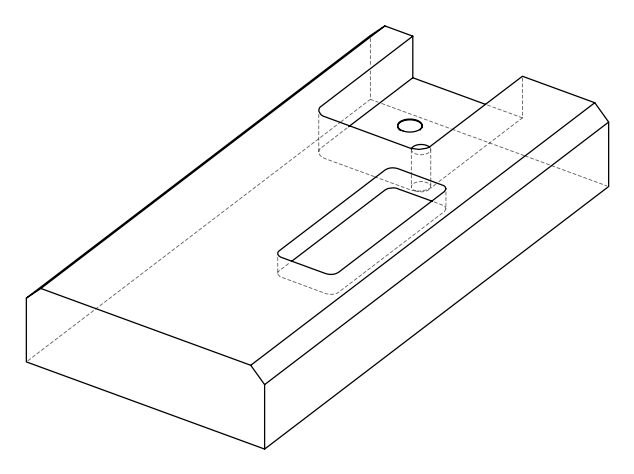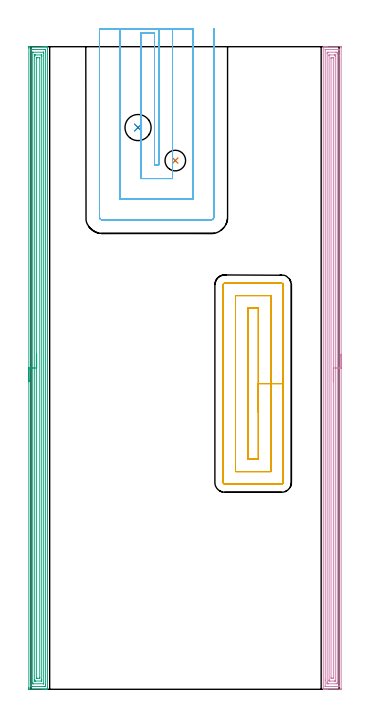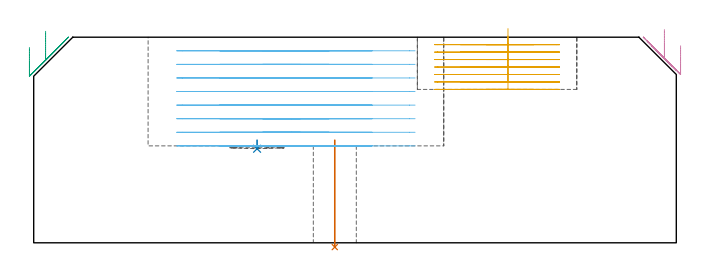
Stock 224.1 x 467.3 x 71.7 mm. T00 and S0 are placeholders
(PLAN: 6 operations, 4 tool changes, 73.3 min)
(1 INDEXABLE_INSERT_DRILL_THROUGH_HOLE_FROM_SOLID | STEP1HOLE | UGT0302_001 | 0.16 min | 12633 mm3)
(2 INDEXABLE_INSERT_DRILL_BLIND_HOLE_FROM_SOLID | STEP1POCKET | NXT0302_009 | 0.02 min | 10944 mm3)
(3 AREA_MILL | FG_CHAMFER_SURFACE | UGT0205_001 | 18.98 min | 43212 mm3)
(4 AREA_MILL_1 | FG_CHAMFER_SURFACE_1 | UGT0205_001 | 18.95 min | 39474 mm3)
(5 MILL_RECTANGULAR_POCKET | POCKET_RECTANGULAR_STRAIGHT | NXT0201_011 | Follow Part, ap 3, ae 75% | 13.77 min | 159196 mm3)
(6 MILL_SLOT | SLOT_PARTIAL_RECTANGULAR | UGT0201_094 | Follow Part, ap 5, ae 75% | 21.42 min | 511383 mm3)
(TOOL UGT0302_001 | Indexable Insert Drill 15mm | D15 PA180 FL50 Z2)
(TOOL NXT0302_009 | Index. Insert Drill 19mm [880-D1900L25-05] | D19 PA176 FL95 Z2)
(TOOL UGT0205_001 | Chamfer Mill 20 x 3 x 45 deg. | D20 FL50 Z2)
(TOOL NXT0201_011 | ENDMILL 12mm [2P460-1200-NA 1630] | D12 FL38 Z6)
(TOOL UGT0201_094 | End mill 20 mm | D20 FL38 Z4)
(OP 1 INDEXABLE_INSERT_DRILL_THROUGH_HOLE_FROM_SOLID)
G17 G21 G94 G90
T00 M6
G54
G17 G0 G90 X105. Y384.5 S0 M3
G43 Z81.7 H0
G94 G81 G98 Z-1.5 F250. R35.8
G80
M5
M2
(OP 2 INDEXABLE_INSERT_DRILL_BLIND_HOLE_FROM_SOLID)
G17 G21 G94 G90
T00 M6
G54
G17 G0 G90 X77.9 Y408.5 S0 M3
G43 Z81.7 H1
G94 G81 G98 Z32.8 F250. R35.8
G80
M5
M2
(OP 3 AREA_MILL)
G17 G21 G94 G90
T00 M6
G54
G17 G0 G90 X-1.5 Y223.65 S1061 M3
G43 Z81.7 H0
Z68.1
G94 G1 Y223.688 Z67.228 F250.
Y223.802 Z66.364
Y223.991 Z65.512
Y224.253 Z64.68
Y224.587 Z63.874
Y224.99 Z63.1
Y225.458 Z62.364
Y225.99 Z61.672
Y226.579 Z61.029
Y227.222 Z60.44
Y227.914 Z59.908
Y228.65 Z59.44
Y229.424 Z59.037
Y230.23 Z58.703
Y231.062 Z58.441
Y231.914 Z58.252
Y232.778 Z58.138
Y233.65 Z58.1
Y466.368
X-1.499 Y466.689 Z58.101
X-1.493 Y467.254 Z58.104
X-1.492 Y467.292 Z58.106
X-0.93 Y467.3 Z58.668
X8.86 Z68.454
X9.421 Z69.018
X9.75 Z69.346
X10.311 Z69.907
X10.64 Z70.235
X11.297 Z70.896
X11.679 Z71.278
X12.056 Y467.293 Z71.647
X12.066 Y467.29 Z71.658
X12.096 Y467.233 Z71.69
X12.1 Y467.135 Z71.7
Y0.165
X12.097 Y0.01 Z71.688
X12.056 Y0.008 Z71.647
X11.679 Y0. Z71.278
X11.297 Z70.896
X10.64 Z70.235
X9.421 Z69.018
X8.86 Z68.454
X-0.93 Y0.001 Z58.668
X-1.164 Y0.003 Z58.433
X-1.492 Y0.008 Z58.106
X-1.493 Y0.046 Z58.104
X-1.498 Y0.611 Z58.102
X-1.5 Y1.183 Z58.1
Y233.65
X-0.086 Z59.514
Y464.056
X-0.082 Y464.903 Z59.518
X-0.08 Y464.944 Z59.52
X-0.04 Y465.29 Z59.56
X0.457 Y465.298 Z60.057
X0.85 Y465.299 Z60.45
X1.345 Y465.3 Z60.945
X9.75 Y465.299 Z69.35
X10.247 Y465.297 Z69.847
X10.64 Y465.29 Z70.24
X10.68 Y464.903 Z70.28
X10.683 Y464.86 Z70.283
X10.686 Y464.01 Z70.286
Y463.964
Y3.244
X10.682 Y2.397 Z70.282
X10.68 Y2.357 Z70.28
X10.64 Y2.01 Z70.24
X10.143 Y2.002 Z69.743
X9.75 Y2.001 Z69.35
X9.255 Y2. Z68.855
X0.85 Y2.001 Z60.45
X0.353 Y2.003 Z59.953
X-0.04 Y2.01 Z59.56
X-0.08 Y2.397 Z59.52
X-0.083 Y2.44 Z59.517
X-0.086 Y3.29 Z59.514
Y3.336
Y233.65
X1.328 Z60.928
X1.329 Y463.117 Z60.929
Y463.22
X1.332 Y463.271 Z60.932
X1.334 Y463.288 Z60.934
X1.376 Y463.293 Z60.976
X1.559 Y463.299 Z61.159
X9.042 Z68.642
X9.163 Y463.295 Z68.763
X9.255 Y463.29 Z68.855
X9.265 Y463.253 Z68.865
X9.268 Y463.117 Z68.868
X9.271 Y462.705 Z68.871
Y4.183
Y4.08
X9.268 Y4.029 Z68.868
X9.266 Y4.012 Z68.866
X9.224 Y4.007 Z68.824
X9.041 Y4.001 Z68.641
X1.558 Z61.158
X1.437 Y4.005 Z61.037
X1.345 Y4.01 Z60.945
X1.335 Y4.047 Z60.935
X1.332 Y4.183 Z60.932
X1.329 Y4.595 Z60.929
X1.328 Y233.65 Z60.928
X2.743 Z62.343
Y460.439
X2.745 Y461.216 Z62.345
X2.747 Y461.27 Z62.347
X2.749 Y461.29 Z62.349
X2.77 Y461.292 Z62.37
X2.876 Y461.296 Z62.476
X3.091 Y461.299 Z62.691
X7.522 Z67.122
X7.727 Y461.297 Z67.327
X7.829 Y461.292 Z67.429
X7.849 Y461.29 Z67.449
X7.852 Y461.276 Z67.452
X7.854 Y461.237 Z67.454
X7.857 Y460.552 Z67.457
Y460.439
Y6.861
X7.855 Y6.084 Z67.455
X7.853 Y6.03 Z67.453
X7.851 Y6.011 Z67.451
X7.83 Y6.008 Z67.43
X7.724 Y6.004 Z67.324
X7.509 Y6.001 Z67.109
X3.078 Z62.678
X2.873 Y6.003 Z62.473
X2.771 Y6.008 Z62.371
X2.751 Y6.01 Z62.351
X2.748 Y6.024 Z62.348
X2.746 Y6.063 Z62.346
X2.743 Y6.748 Z62.343
Y6.861
Y233.65
X4.157 Z63.757
Y458.653
X4.159 Y458.905 Z63.759
X4.164 Y459.16 Z63.764
X4.175 Y459.29 Z63.775
X4.249 Y459.295 Z63.849
X4.41 Y459.299 Z64.01
X6.19 Y459.3 Z65.79
X6.436 Y459.299 Z66.036
X6.441 Y459.295 Z66.041
X6.442 Y459.293 Z66.042
X6.443 Y8.647 Z66.043
X6.441 Y8.395 Z66.041
X6.436 Y8.14 Z66.036
X6.425 Y8.01 Z66.025
X6.351 Y8.005 Z65.951
X6.19 Y8.001 Z65.79
X4.41 Y8. Z64.01
X4.164 Y8.001 Z63.764
X4.159 Y8.005 Z63.759
X4.158 Y8.007 Z63.758
X4.157 Y233.65 Z63.757
Y234.522 Z63.795
Y235.386 Z63.909
Y236.238 Z64.098
Y237.07 Z64.36
Y237.876 Z64.694
Y238.65 Z65.097
Y239.386 Z65.565
Y240.078 Z66.096
Y240.721 Z66.686
Y241.31 Z67.329
Y241.842 Z68.021
Y242.31 Z68.757
Y242.713 Z69.531
Y243.047 Z70.337
Y243.309 Z71.169
Y243.498 Z72.02
Y243.612 Z72.885
Y243.65 Z73.757
G0 Z81.7
M5
M2
(OP 4 AREA_MILL_1)
G17 G21 G94 G90
T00 M6
G54
G17 G0 G90 X225.6 Y243.65 S1061 M3
G43 Z81.7 H0
Z68.7
G94 G1 Y243.612 Z67.828 F250.
Y243.498 Z66.963
Y243.309 Z66.112
Y243.047 Z65.28
Y242.713 Z64.474
Y242.31 Z63.7
Y241.842 Z62.964
Y241.31 Z62.272
Y240.721 Z61.629
Y240.078 Z61.04
Y239.386 Z60.508
Y238.65 Z60.04
Y237.876 Z59.637
Y237.07 Z59.303
Y236.238 Z59.041
Y235.386 Z58.852
Y234.522 Z58.738
Y233.65 Z58.7
X225.599 Y0.611 Z58.701
X225.596 Y0.237 Z58.702
X225.593 Y0.01 Z58.705
X225.23 Y0. Z59.068
X215.597 Z68.697
X215.045 Z69.252
X214.722 Z69.574
X214.169 Z70.127
X213.846 Z70.449
X212.873 Z71.426
X212.736 Y0.001 Z71.556
X212.688 Y0.003 Z71.604
X212.602 Y0.01 Z71.688
X212.6 Y0.165 Z71.7
Y467.135
X212.595 Y467.289 Z71.695
X212.597 Y467.298 Z71.693
X212.61 Y467.3 Z71.681
X212.736 Z71.556
X212.873 Z71.426
X213.199 Z71.1
X213.846 Z70.449
X215.045 Z69.252
X215.597 Z68.697
X225.23 Z59.068
X225.509 Y467.297 Z58.788
X225.592 Y467.29 Z58.705
X225.599 Y467.205 Z58.699
X225.6 Y466.689 Z58.7
Y233.65
X224.186 Z60.114
X224.185 Y2.397 Z60.115
X224.181 Y2.037 Z60.119
X224.179 Y2.02 Z60.121
X224.168 Y2.01 Z60.132
X224.101 Y2.005 Z60.199
X223.997 Y2.001 Z60.303
X214.235 Y2. Z70.065
X214.073 Y2.004 Z70.227
X214.044 Y2.007 Z70.256
X214.021 Y2.013 Z70.279
X214.019 Y2.049 Z70.281
X214.015 Y2.224 Z70.285
X214.014 Y6.711 Z70.286
X214.015 Y464.903 Z70.285
X214.019 Y465.263 Z70.281
X214.021 Y465.28 Z70.279
X214.032 Y465.29 Z70.268
X214.099 Y465.295 Z70.201
X214.203 Y465.299 Z70.097
X223.478 Y465.3 Z60.822
X223.965 Z60.335
X224.127 Y465.296 Z60.173
X224.156 Y465.293 Z60.144
X224.179 Y465.287 Z60.121
X224.181 Y465.251 Z60.119
X224.185 Y465.076 Z60.115
X224.186 Y460.58 Z60.114
Y233.65
X222.772 Z61.528
X222.771 Y4.904 Z61.529
X222.766 Y4.183 Z61.534
X222.765 Y4.018 Z61.535
X222.603 Y4.01 Z61.697
X221.905 Y4.001 Z62.395
X216.473 Y4. Z67.827
X215.774 Y4.003 Z68.526
X215.597 Y4.01 Z68.703
X215.435 Y4.02 Z68.865
X215.432 Y4.183 Z68.868
X215.43 Y4.353 Z68.87
X215.429 Y5.076 Z68.871
X215.428 Y5.248 Z68.872
X215.429 Y462.396 Z68.871
X215.434 Y463.117 Z68.866
X215.435 Y463.282 Z68.865
X215.597 Y463.29 Z68.703
X216.295 Y463.299 Z68.005
X221.727 Y463.3 Z62.573
X222.426 Y463.297 Z61.874
X222.603 Y463.29 Z61.697
X222.765 Y463.28 Z61.535
X222.768 Y463.117 Z61.532
X222.77 Y462.947 Z61.53
X222.771 Y462.224 Z61.529
X222.772 Y462.052 Z61.528
Y233.65
X221.357 Z62.943
Y6.346
X221.355 Y6.173 Z62.945
X221.35 Y6.037 Z62.95
X221.347 Y6.009 Z62.953
X221.326 Y6.006 Z62.974
X221.274 Y6.003 Z63.026
X220.851 Y6. Z63.449
X217.349 Z66.951
X217.317 Z66.983
X216.931 Y6.01 Z67.369
X216.849 Y6.018 Z67.451
X216.846 Y6.075 Z67.454
X216.844 Y6.135 Z67.456
X216.843 Y6.484 Z67.457
Y6.861
Y460.954
X216.845 Y461.127 Z67.455
X216.85 Y461.263 Z67.45
X216.853 Y461.291 Z67.447
X216.874 Y461.294 Z67.426
X216.926 Y461.297 Z67.374
X217.349 Y461.3 Z66.951
X220.851 Z63.449
X220.882 Z63.418
X221.269 Y461.29 Z63.031
X221.351 Y461.282 Z62.949
X221.354 Y461.225 Z62.946
X221.356 Y461.165 Z62.944
X221.357 Y460.816 Z62.943
Y460.439
Y233.65
X219.943 Z64.357
Y8.647
X219.939 Y8.217 Z64.361
X219.936 Y8.012 Z64.364
X219.73 Y8.005 Z64.57
X219.1 Y8.001 Z65.2
X218.857 Y8.002 Z65.443
X218.373 Y8.01 Z65.927
X218.264 Y8.019 Z66.036
X218.257 Y8.647 Z66.043
Y458.653
X218.261 Y459.083 Z66.039
X218.264 Y459.288 Z66.036
X218.47 Y459.295 Z65.83
X219.1 Y459.299 Z65.2
X219.343 Y459.298 Z64.957
X219.827 Y459.29 Z64.473
X219.936 Y459.281 Z64.364
X219.943 Y458.653 Z64.357
Y233.65
Y232.778 Z64.395
Y231.914 Z64.509
Y231.062 Z64.698
Y230.23 Z64.96
Y229.424 Z65.294
Y228.65 Z65.697
Y227.914 Z66.165
Y227.222 Z66.696
Y226.579 Z67.286
Y225.99 Z67.929
Y225.458 Z68.621
Y224.99 Z69.357
Y224.587 Z70.131
Y224.253 Z70.937
Y223.991 Z71.769
Y223.802 Z72.62
Y223.688 Z73.485
Y223.65 Z74.357
G0 Z81.7
M5
M2
(OP 5 MILL_RECTANGULAR_POCKET)
G17 G21 G94 G90
T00 M6
G54
G17 G0 G90 X165.4 Y201.401 S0 M3
G43 Z81.7 H1
Z74.7
G94 G1 Y222.3 Z69.1 F250.
Y277.3 F500.
X157.8
Y167.3
X165.4
Y222.3
X174.4
Y286.3
X148.8
Y158.3
X174.4
Y222.3
X183.4
Y294.2
G3 X182.3 Y295.3 R1.1
G1 X140.9
G3 X139.8 Y294.2 R1.1
G1 Y150.4
G3 X140.9 Y149.3 R1.1
G1 X182.3
G3 X183.4 Y150.4 R1.1
G1 Y222.3
Y223.3
G0 X165.4 Y201.401 Z72.1
G1 Y222.3 Z66.5 F250.
Y277.3 F500.
X157.8
Y167.3
X165.4
Y222.3
X174.4
Y286.3
X148.8
Y158.3
X174.4
Y222.3
X183.4
Y294.2
G3 X182.3 Y295.3 R1.1
G1 X140.9
G3 X139.8 Y294.2 R1.1
G1 Y150.4
G3 X140.9 Y149.3 R1.1
G1 X182.3
G3 X183.4 Y150.4 R1.1
G1 Y222.3
Y223.3
G0 X165.4 Y201.401 Z69.5
G1 Y222.3 Z63.9 F250.
Y277.3 F500.
X157.8
Y167.3
X165.4
Y222.3
X174.4
Y286.3
X148.8
Y158.3
X174.4
Y222.3
X183.4
Y294.2
G3 X182.3 Y295.3 R1.1
G1 X140.9
G3 X139.8 Y294.2 R1.1
G1 Y150.4
G3 X140.9 Y149.3 R1.1
G1 X182.3
G3 X183.4 Y150.4 R1.1
G1 Y222.3
Y223.3
G0 X165.4 Y201.401 Z66.9
G1 Y222.3 Z61.3 F250.
Y277.3 F500.
X157.8
Y167.3
X165.4
Y222.3
X174.4
Y286.3
X148.8
Y158.3
X174.4
Y222.3
X183.4
Y294.2
G3 X182.3 Y295.3 R1.1
G1 X140.9
G3 X139.8 Y294.2 R1.1
G1 Y150.4
G3 X140.9 Y149.3 R1.1
G1 X182.3
G3 X183.4 Y150.4 R1.1
G1 Y222.3
Y223.3
G0 X165.4 Y201.401 Z64.3
G1 Y222.3 Z58.7 F250.
Y277.3 F500.
X157.8
Y167.3
X165.4
Y222.3
X174.4
Y286.3
X148.8
Y158.3
X174.4
Y222.3
X183.4
Y294.2
G3 X182.3 Y295.3 R1.1
G1 X140.9
G3 X139.8 Y294.2 R1.1
G1 Y150.4
G3 X140.9 Y149.3 R1.1
G1 X182.3
G3 X183.4 Y150.4 R1.1
G1 Y222.3
Y223.3
G0 X165.4 Y201.401 Z61.7
G1 Y222.3 Z56.1 F250.
Y277.3 F500.
X157.8
Y167.3
X165.4
Y222.3
X174.4
Y286.3
X148.8
Y158.3
X174.4
Y222.3
X183.4
Y294.2
G3 X182.3 Y295.3 R1.1
G1 X140.9
G3 X139.8 Y294.2 R1.1
G1 Y150.4
G3 X140.9 Y149.3 R1.1
G1 X182.3
G3 X183.4 Y150.4 R1.1
G1 Y222.3
Y223.3
G0 X165.4 Y201.401 Z59.1
G1 Y222.3 Z53.5 F250.
Y277.3 F500.
X157.8
Y167.3
X165.4
Y222.3
X174.4
Y286.3
X148.8
Y158.3
X174.4
Y222.3
X183.4
Y294.2
G3 X182.3 Y295.3 R1.1
G1 X140.9
G3 X139.8 Y294.2 R1.1
G1 Y150.4
G3 X140.9 Y149.3 R1.1
G1 X182.3
G3 X183.4 Y150.4 R1.1
G1 Y222.3
Y223.3
G0 Z81.7
M5
M2
(OP 6 MILL_SLOT)
G17 G21 G94 G90
T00 M6
G54
G17 G0 G90 X93. Y480.3 S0 M3
G43 Z81.7 H0
Z66.962
G94 G1 Y477.3 F250.
Y381.4 F500.
X89.9
Y477.3
X79.9
Y371.4
X103.
Y477.3
Y480.3 F250.
X64.9
Y477.3
Y356.4 F500.
X118.
Y477.3
Y480.3 F250.
X49.9
Y477.3
Y343.3 F500.
G3 X51.8 Y341.4 R1.9
G1 X131.1
G3 X133. Y343.3 R1.9
G1 Y477.3
Y480.3 F250.
G0 X93. Z62.225
G1 Y477.3
Y381.4 F500.
X89.9
Y477.3
X79.9
Y371.4
X103.
Y477.3
Y480.3 F250.
X64.9
Y477.3
Y356.4 F500.
X118.
Y477.3
Y480.3 F250.
X49.9
Y477.3
Y343.3 F500.
G3 X51.8 Y341.4 R1.9
G1 X131.1
G3 X133. Y343.3 R1.9
G1 Y477.3
Y480.3 F250.
G0 X93. Z57.487
G1 Y477.3
Y381.4 F500.
X89.9
Y477.3
X79.9
Y371.4
X103.
Y477.3
Y480.3 F250.
X64.9
Y477.3
Y356.4 F500.
X118.
Y477.3
Y480.3 F250.
X49.9
Y477.3
Y343.3 F500.
G3 X51.8 Y341.4 R1.9
G1 X131.1
G3 X133. Y343.3 R1.9
G1 Y477.3
Y480.3 F250.
G0 X93. Z52.75
G1 Y477.3
Y381.4 F500.
X89.9
Y477.3
X79.9
Y371.4
X103.
Y477.3
Y480.3 F250.
X64.9
Y477.3
Y356.4 F500.
X118.
Y477.3
Y480.3 F250.
X49.9
Y477.3
Y343.3 F500.
G3 X51.8 Y341.4 R1.9
G1 X131.1
G3 X133. Y343.3 R1.9
G1 Y477.3
Y480.3 F250.
G0 X93. Z48.012
G1 Y477.3
Y381.4 F500.
X89.9
Y477.3
X79.9
Y371.4
X103.
Y477.3
Y480.3 F250.
X64.9
Y477.3
Y356.4 F500.
X118.
Y477.3
Y480.3 F250.
X49.9
Y477.3
Y343.3 F500.
G3 X51.8 Y341.4 R1.9
G1 X131.1
G3 X133. Y343.3 R1.9
G1 Y477.3
Y480.3 F250.
G0 X93. Z43.275
G1 Y477.3
Y381.4 F500.
X89.9
Y477.3
X79.9
Y371.4
X103.
Y477.3
Y480.3 F250.
X64.9
Y477.3
Y356.4 F500.
X118.
Y477.3
Y480.3 F250.
X49.9
Y477.3
Y343.3 F500.
G3 X51.8 Y341.4 R1.9
G1 X131.1
G3 X133. Y343.3 R1.9
G1 Y477.3
Y480.3 F250.
G0 X93. Z38.537
G1 Y477.3
Y381.4 F500.
X89.9
Y477.3
X79.9
Y371.4
X103.
Y477.3
Y480.3 F250.
X64.9
Y477.3
Y356.4 F500.
X118.
Y477.3
Y480.3 F250.
X49.9
Y477.3
Y343.3 F500.
G3 X51.8 Y341.4 R1.9
G1 X131.1
G3 X133. Y343.3 R1.9
G1 Y477.3
Y480.3 F250.
G0 X93. Z33.8
G1 Y477.3
Y381.4 F500.
X89.9
Y477.3
X79.9
Y371.4
X103.
Y477.3
Y480.3 F250.
X64.9
Y477.3
Y356.4 F500.
X118.
Y477.3
Y480.3 F250.
X49.9
Y477.3
Y343.3 F500.
G3 X51.8 Y341.4 R1.9
G1 X131.1
G3 X133. Y343.3 R1.9
G1 Y477.3
Y480.3 F250.
G0 Z81.7
M5
M2
